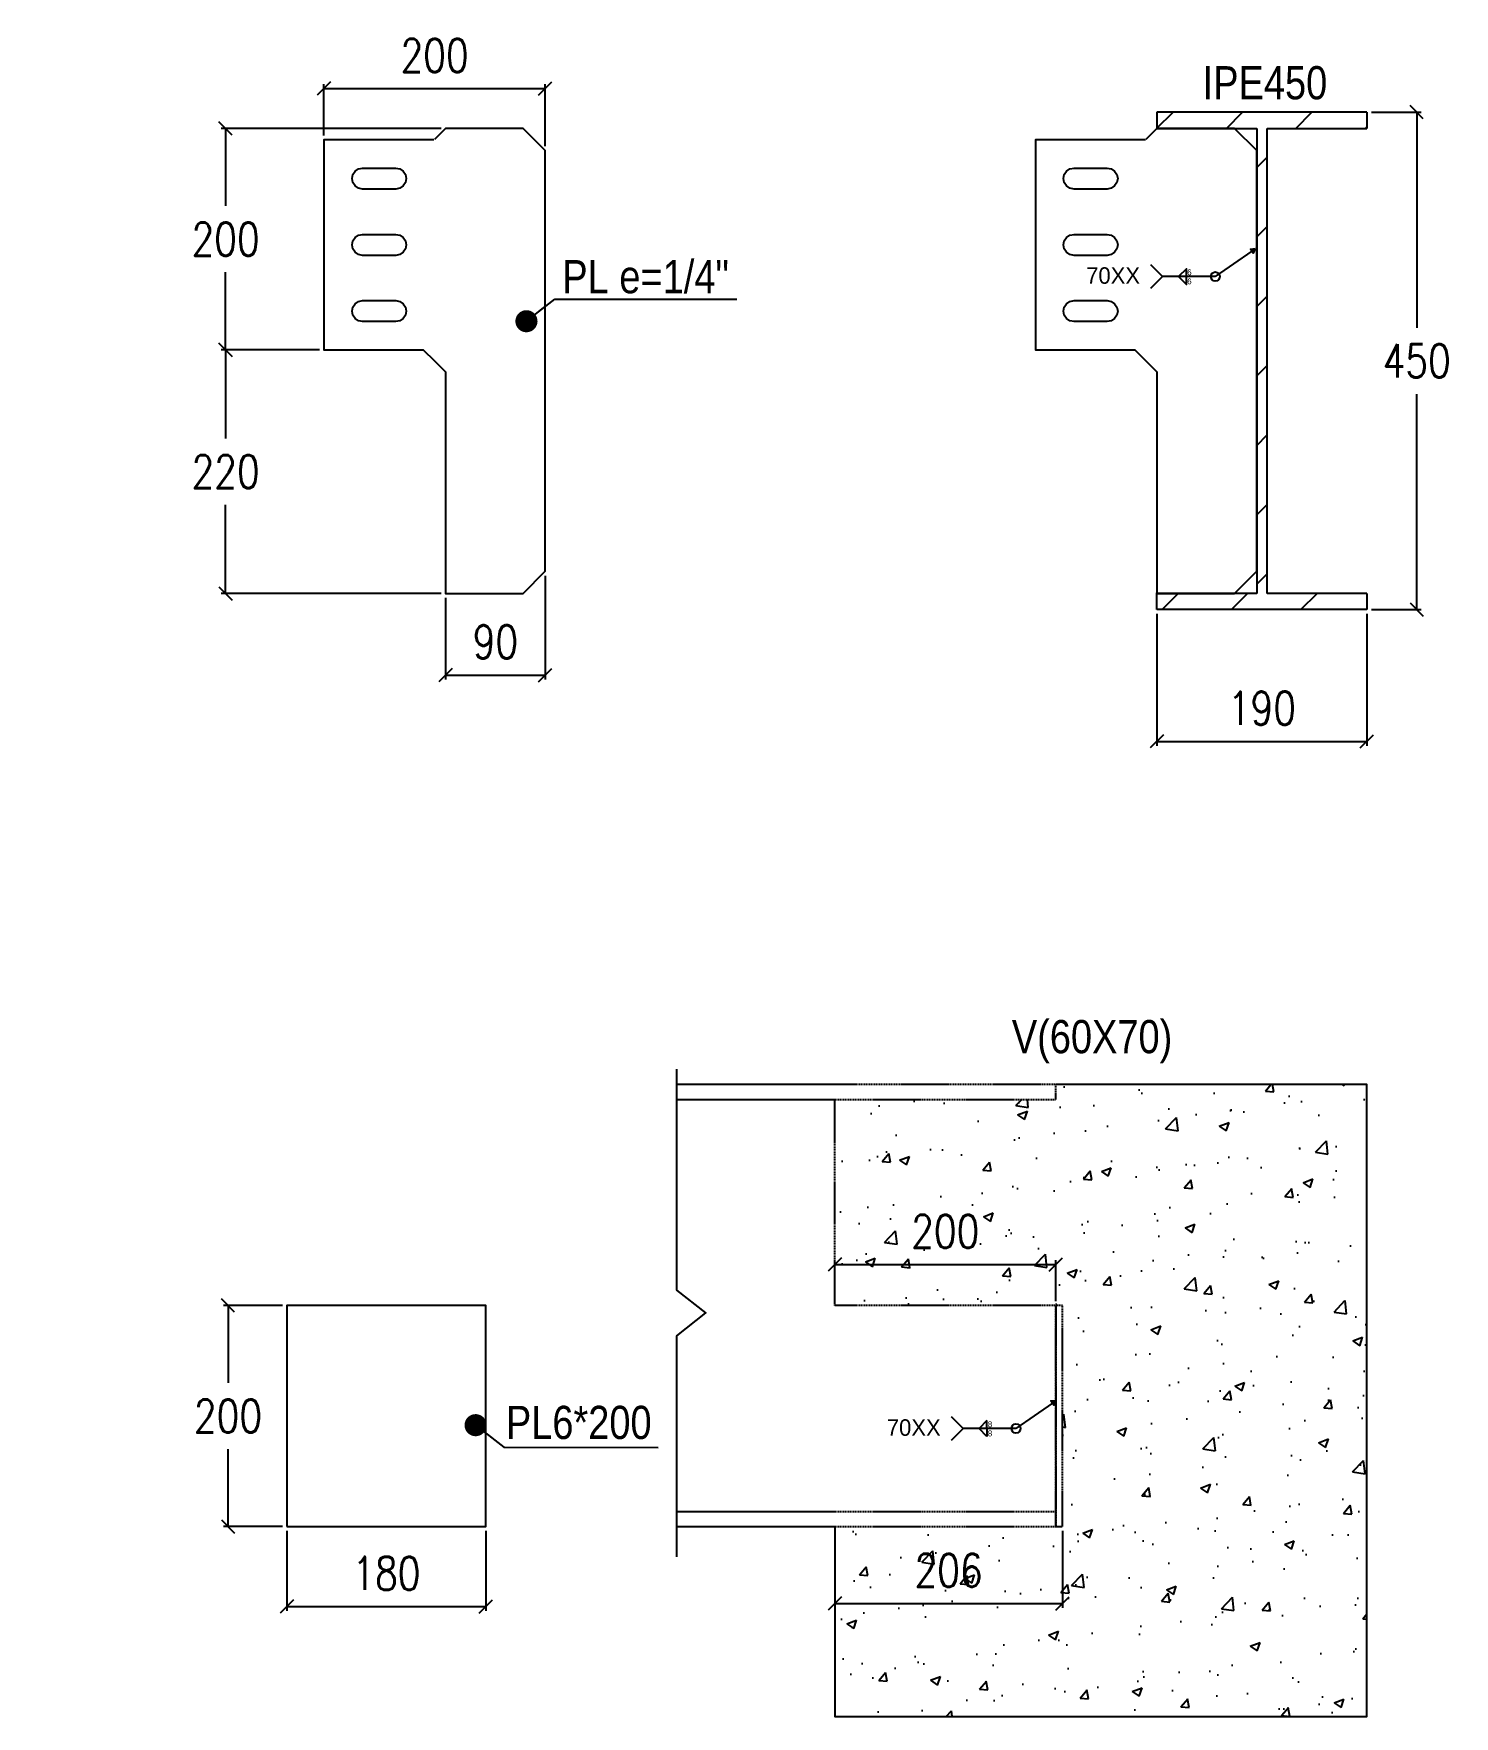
# Model space of a CAD drawing. Header units: millimetres. Extents: x -999 to 93225, y -17477 to 29086.
# Drawn here: x 12775 to 14060, y -10629 to -9107 of the extents above; entities that cross this region are included whole.
import ezdxf
from ezdxf.enums import TextEntityAlignment as Align

# ---------------------------------------------------------------- set-up
doc = ezdxf.new("R2010")
doc.units = ezdxf.units.MM
doc.header["$LTSCALE"] = 0.4
doc.linetypes.add('DXK_LINE_DOT1', pattern=[1.8814, 0.9407, -0.9407])
doc.layers.get('0').update_dxf_attribs({"color": 255})
for name, color, linetype in [('COTAS', 8, 'Continuous'), ('P-PLATINA', 6, 'Continuous'), ('TITULO', 3, 'Continuous')]:
    doc.layers.add(name, color=color, linetype=linetype)
doc.styles.add('Arial Narrow', font='', dxfattribs={"height": 0.2})
doc.styles.add('CNI_COTAS', font='romans.shx', dxfattribs={"width": 0.8})
doc.styles.add('ROMANS', font='DINGRAFO.SHX')
doc.styles.get('Arial Narrow').set_extended_font_data('Arial Narrow')
doc.dimstyles.new('1.1', dxfattribs={"dimscale": 0, "dimtxt": 15, "dimasz": 20, "dimexe": 2, "dimexo": 2, "dimgap": 7, "dimtad": 1, "dimdec": 0, "dimzin": 4, "dimdsep": 46, "dimtxsty": 'CNI_COTAS', "dimblk": 'DOTSMALL', "dimcen": 0, "dimclrd": 256, "dimclrt": 3, "dimadec": 0, "dimazin": 0, "dimtfac": 1, "dimtdec": 0, "dimtmove": 2, "dimatfit": 0, "dimldrblk": 'DOT', "dimfxl": 0.05, "dimtolj": 1, "dimtzin": 0, "dimarcsym": 1})
doc.dimstyles.new('1.4', dxfattribs={"dimscale": 0, "dimtxt": 30, "dimasz": 12, "dimexe": 4, "dimexo": 4, "dimgap": 15, "dimtad": 1, "dimdec": 0, "dimzin": 4, "dimdsep": 46, "dimtxsty": 'CNI_COTAS', "dimblk": 'OBLIQUE', "dimcen": -0.09, "dimclrd": 256, "dimclrt": 3, "dimadec": 0, "dimazin": 0, "dimtfac": 1, "dimtdec": 0, "dimtmove": 2, "dimatfit": 0, "dimldrblk": 'DOT', "dimfxl": 0.05, "dimtolj": 1, "dimtzin": 0, "dimarcsym": 0})

# ---------------------------------------------------------------- blocks, each defined once
blk = doc.blocks.new('_Oblique')
at = {"color": 0, "linetype": 'ByBlock', "lineweight": -2}
blk.add_line((-0.5, -0.5), (0.5, 0.5), dxfattribs=at)
blk = doc.blocks.new('*D556')
at = {"layer": 'COTAS', "color": 0, "lineweight": -2, "transparency": 16777216}
for p, q in [((13499.6, -10255.2), (13499.6, -10216.4)), ((13699.6, -10253.5), (13699.6, -10216.4))]:
    blk.add_line(p, q, dxfattribs=at)
at = {"layer": 'COTAS', "lineweight": -2, "transparency": 16777216}
blk.add_line((13499.6, -10220.4), (13699.6, -10220.4), dxfattribs=at)
at = {"layer": 'Defpoints', "color": 0, "transparency": 16777216}
for p in [(13699.6, -10220.4), (13499.6, -10259.2), (13699.6, -10257.5)]:
    blk.add_point(p, dxfattribs=at)
at = {"layer": 'COTAS', "lineweight": -2, "transparency": 16777216, "xscale": 12, "yscale": 12, "zscale": 12, "rotation": 180}
blk.add_blockref('_Oblique', (13499.6, -10220.4), dxfattribs=at)
at = {"layer": 'COTAS', "lineweight": -2, "transparency": 16777216, "xscale": 12, "yscale": 12, "zscale": 12}
blk.add_blockref('_Oblique', (13699.6, -10220.4), dxfattribs=at)
at = {"layer": 'COTAS', "color": 3, "transparency": 16777216, "insert": (13599.6, -10190.4), "char_height": 30, "attachment_point": 5, "style": 'CNI_COTAS'}
blk.add_mtext('\\A1;200', dxfattribs=at)
blk = doc.blocks.new('_Dot')
at = {"color": 0, "linetype": 'ByBlock', "lineweight": -2}
blk.add_line((-0.5, 0), (-1, 0), dxfattribs=at)
at = {"color": 0, "linetype": 'ByBlock', "const_width": 0.5}
blk.add_lwpolyline([(-0.25, 0, 1), (0.25, 0, 1)], format="xyb", close=True, dxfattribs=at)
blk = doc.blocks.new('*D557')
at = {"layer": 'COTAS', "color": 0, "lineweight": -2, "transparency": 16777216}
for p, q in [((13499.6, -10461.5), (13499.6, -10531.2)), ((13705.6, -10461.5), (13705.6, -10531.2))]:
    blk.add_line(p, q, dxfattribs=at)
at = {"layer": 'COTAS', "lineweight": -2, "transparency": 16777216}
blk.add_line((13499.6, -10527.2), (13705.6, -10527.2), dxfattribs=at)
at = {"layer": 'Defpoints', "color": 0, "transparency": 16777216}
for p in [(13499.6, -10457.5), (13705.6, -10457.5), (13705.6, -10527.2)]:
    blk.add_point(p, dxfattribs=at)
at = {"layer": 'COTAS', "lineweight": -2, "transparency": 16777216, "xscale": 12, "yscale": 12, "zscale": 12, "rotation": 180}
blk.add_blockref('_Oblique', (13499.6, -10527.2), dxfattribs=at)
at = {"layer": 'COTAS', "lineweight": -2, "transparency": 16777216, "xscale": 12, "yscale": 12, "zscale": 12}
blk.add_blockref('_Oblique', (13705.6, -10527.2), dxfattribs=at)
at = {"layer": 'COTAS', "color": 3, "transparency": 16777216, "insert": (13602.6, -10497.2), "char_height": 30, "attachment_point": 5, "style": 'CNI_COTAS'}
blk.add_mtext('\\A1;206', dxfattribs=at)
blk = doc.blocks.new('_DotSmall')
at = {"color": 0, "linetype": 'ByBlock', "const_width": 0.5}
blk.add_lwpolyline([(-0.0625, 0, 1), (0.0625, 0, 1)], format="xyb", close=True, dxfattribs=at)
blk = doc.blocks.new('*D632')
at = {"layer": 'COTAS', "color": 0, "lineweight": -2, "transparency": 16777216}
for p, q in [((13000, -10257.5), (12946.7, -10257.5)), ((13000, -10457.5), (12946.7, -10457.5))]:
    blk.add_line(p, q, dxfattribs=at)
at = {"layer": 'COTAS', "lineweight": -2, "transparency": 16777216}
for p, q in [((12950.7, -10257.5), (12950.7, -10327.5)), ((12950.7, -10457.5), (12950.7, -10387.5))]:
    blk.add_line(p, q, dxfattribs=at)
at = {"layer": 'Defpoints', "color": 0, "transparency": 16777216}
for p in [(12950.7, -10257.5), (13004, -10257.5), (13004, -10457.5)]:
    blk.add_point(p, dxfattribs=at)
at = {"layer": 'COTAS', "lineweight": -2, "transparency": 16777216, "xscale": 12, "yscale": 12, "zscale": 12}
for p, rotation in [((12950.7, -10257.5), 90), ((12950.7, -10457.5), 270)]:
    blk.add_blockref('_Oblique', p, dxfattribs=dict(at, rotation=rotation))
at = {"layer": 'COTAS', "color": 3, "transparency": 16777216, "insert": (12950.7, -10357.5), "char_height": 30, "attachment_point": 5, "rotation": 0.01, "style": 'CNI_COTAS'}
blk.add_mtext('\\A1;200', dxfattribs=at)
blk = doc.blocks.new('*D633')
at = {"layer": 'COTAS', "color": 0, "lineweight": -2, "transparency": 16777216}
for p, q in [((13004, -10461.5), (13004, -10533.9)), ((13184, -10461.5), (13184, -10533.9))]:
    blk.add_line(p, q, dxfattribs=at)
at = {"layer": 'COTAS', "lineweight": -2, "transparency": 16777216}
blk.add_line((13004, -10529.9), (13184, -10529.9), dxfattribs=at)
at = {"layer": 'Defpoints', "color": 0, "transparency": 16777216}
for p in [(13004, -10457.5), (13184, -10457.5), (13184, -10529.9)]:
    blk.add_point(p, dxfattribs=at)
at = {"layer": 'COTAS', "lineweight": -2, "transparency": 16777216, "xscale": 12, "yscale": 12, "zscale": 12, "rotation": 180}
blk.add_blockref('_Oblique', (13004, -10529.9), dxfattribs=at)
at = {"layer": 'COTAS', "lineweight": -2, "transparency": 16777216, "xscale": 12, "yscale": 12, "zscale": 12}
blk.add_blockref('_Oblique', (13184, -10529.9), dxfattribs=at)
at = {"layer": 'COTAS', "color": 3, "transparency": 16777216, "insert": (13094, -10499.9), "char_height": 30, "attachment_point": 5, "style": 'CNI_COTAS'}
blk.add_mtext('\\A1;180', dxfattribs=at)
blk = doc.blocks.new('*D651')
at = {"layer": 'COTAS', "color": 0, "lineweight": -2, "transparency": 16777216}
for p, q in [((13985.1, -9177.7), (14030.1, -9177.7)), ((13985.1, -9627.7), (14030.1, -9627.7))]:
    blk.add_line(p, q, dxfattribs=at)
at = {"layer": 'COTAS', "lineweight": -2, "transparency": 16777216}
for p, q in [((14026.1, -9177.7), (14026.1, -9372.7)), ((14026.1, -9627.7), (14026.1, -9432.7))]:
    blk.add_line(p, q, dxfattribs=at)
at = {"layer": 'Defpoints', "color": 0, "transparency": 16777216}
for p in [(13981.1, -9177.7), (14026.1, -9177.7), (13981.1, -9627.7)]:
    blk.add_point(p, dxfattribs=at)
at = {"layer": 'COTAS', "lineweight": -2, "transparency": 16777216, "xscale": 12, "yscale": 12, "zscale": 12}
for p, rotation in [((14026.1, -9177.7), 90), ((14026.1, -9627.7), 270)]:
    blk.add_blockref('_Oblique', p, dxfattribs=dict(at, rotation=rotation))
at = {"layer": 'COTAS', "color": 3, "transparency": 16777216, "insert": (14026.1, -9402.7), "char_height": 30, "attachment_point": 5, "rotation": 0.01, "style": 'CNI_COTAS'}
blk.add_mtext('\\A1;450', dxfattribs=at)
blk = doc.blocks.new('*D652')
at = {"layer": 'COTAS', "color": 0, "lineweight": -2, "transparency": 16777216}
for p, q in [((13791.1, -9631.7), (13791.1, -9751)), ((13981.1, -9631.7), (13981.1, -9751))]:
    blk.add_line(p, q, dxfattribs=at)
at = {"layer": 'COTAS', "lineweight": -2, "transparency": 16777216}
blk.add_line((13791.1, -9747), (13981.1, -9747), dxfattribs=at)
at = {"layer": 'Defpoints', "color": 0, "transparency": 16777216}
for p in [(13791.1, -9627.7), (13981.1, -9627.7), (13981.1, -9747)]:
    blk.add_point(p, dxfattribs=at)
at = {"layer": 'COTAS', "lineweight": -2, "transparency": 16777216, "xscale": 12, "yscale": 12, "zscale": 12, "rotation": 180}
blk.add_blockref('_Oblique', (13791.1, -9747), dxfattribs=at)
at = {"layer": 'COTAS', "lineweight": -2, "transparency": 16777216, "xscale": 12, "yscale": 12, "zscale": 12}
blk.add_blockref('_Oblique', (13981.1, -9747), dxfattribs=at)
at = {"layer": 'COTAS', "color": 3, "transparency": 16777216, "insert": (13886.1, -9717), "char_height": 30, "attachment_point": 5, "style": 'CNI_COTAS'}
blk.add_mtext('\\A1;190', dxfattribs=at)
blk = doc.blocks.new('*D646')
at = {"layer": 'COTAS', "color": 0, "lineweight": -2, "transparency": 16777216}
for p, q in [((13143.4, -9192.3), (12944.5, -9192.3)), ((13033.4, -9392.7), (12944.5, -9392.7))]:
    blk.add_line(p, q, dxfattribs=at)
at = {"layer": 'COTAS', "lineweight": -2, "transparency": 16777216}
for p, q in [((12948.5, -9192.3), (12948.5, -9262.5)), ((12948.5, -9392.7), (12948.5, -9322.5))]:
    blk.add_line(p, q, dxfattribs=at)
at = {"layer": 'Defpoints', "color": 0, "transparency": 16777216}
for p in [(13147.4, -9192.3), (12948.5, -9392.7), (13037.4, -9392.7)]:
    blk.add_point(p, dxfattribs=at)
at = {"layer": 'COTAS', "lineweight": -2, "transparency": 16777216, "xscale": 12, "yscale": 12, "zscale": 12}
for p, rotation in [((12948.5, -9192.3), 90), ((12948.5, -9392.7), 270)]:
    blk.add_blockref('_Oblique', p, dxfattribs=dict(at, rotation=rotation))
at = {"layer": 'COTAS', "color": 3, "transparency": 16777216, "insert": (12948.5, -9292.5), "char_height": 30, "attachment_point": 5, "rotation": 0.01, "style": 'CNI_COTAS'}
blk.add_mtext('\\A1;200', dxfattribs=at)
blk = doc.blocks.new('*D647')
at = {"layer": 'COTAS', "color": 0, "lineweight": -2, "transparency": 16777216}
for p, q in [((13033.4, -9392.7), (12944.5, -9392.7)), ((13143.4, -9613.1), (12944.5, -9613.1))]:
    blk.add_line(p, q, dxfattribs=at)
at = {"layer": 'COTAS', "lineweight": -2, "transparency": 16777216}
for p, q in [((12948.5, -9392.7), (12948.5, -9472.9)), ((12948.5, -9613.1), (12948.5, -9532.9))]:
    blk.add_line(p, q, dxfattribs=at)
at = {"layer": 'Defpoints', "color": 0, "transparency": 16777216}
for p in [(13037.4, -9392.7), (12948.5, -9613.1), (13147.4, -9613.1)]:
    blk.add_point(p, dxfattribs=at)
at = {"layer": 'COTAS', "lineweight": -2, "transparency": 16777216, "xscale": 12, "yscale": 12, "zscale": 12}
for p, rotation in [((12948.5, -9392.7), 90), ((12948.5, -9613.1), 270)]:
    blk.add_blockref('_Oblique', p, dxfattribs=dict(at, rotation=rotation))
at = {"layer": 'COTAS', "color": 3, "transparency": 16777216, "insert": (12948.5, -9502.9), "char_height": 30, "attachment_point": 5, "rotation": 0.01, "style": 'CNI_COTAS'}
blk.add_mtext('\\A1;220', dxfattribs=at)
blk = doc.blocks.new('*D648')
at = {"layer": 'COTAS', "color": 0, "lineweight": -2, "transparency": 16777216}
for p, q in [((13237.7, -9597.1), (13237.7, -9691)), ((13147.4, -9617.1), (13147.4, -9691))]:
    blk.add_line(p, q, dxfattribs=at)
at = {"layer": 'COTAS', "lineweight": -2, "transparency": 16777216}
blk.add_line((13147.4, -9687), (13237.7, -9687), dxfattribs=at)
at = {"layer": 'Defpoints', "color": 0, "transparency": 16777216}
for p in [(13237.7, -9593.1), (13147.4, -9613.1), (13237.7, -9687)]:
    blk.add_point(p, dxfattribs=at)
at = {"layer": 'COTAS', "lineweight": -2, "transparency": 16777216, "xscale": 12, "yscale": 12, "zscale": 12, "rotation": 180}
blk.add_blockref('_Oblique', (13147.4, -9687), dxfattribs=at)
at = {"layer": 'COTAS', "lineweight": -2, "transparency": 16777216, "xscale": 12, "yscale": 12, "zscale": 12}
blk.add_blockref('_Oblique', (13237.7, -9687), dxfattribs=at)
at = {"layer": 'COTAS', "color": 3, "transparency": 16777216, "insert": (13192.6, -9657), "char_height": 30, "attachment_point": 5, "style": 'CNI_COTAS'}
blk.add_mtext('\\A1;90', dxfattribs=at)
blk = doc.blocks.new('*D649')
at = {"layer": 'COTAS', "color": 0, "lineweight": -2, "transparency": 16777216}
for p, q in [((13037.4, -9198.7), (13037.4, -9152.3)), ((13237.7, -9208.3), (13237.7, -9152.3))]:
    blk.add_line(p, q, dxfattribs=at)
at = {"layer": 'COTAS', "lineweight": -2, "transparency": 16777216}
blk.add_line((13037.4, -9156.3), (13237.7, -9156.3), dxfattribs=at)
at = {"layer": 'Defpoints', "color": 0, "transparency": 16777216}
for p in [(13237.7, -9156.3), (13037.4, -9202.7), (13237.7, -9212.3)]:
    blk.add_point(p, dxfattribs=at)
at = {"layer": 'COTAS', "lineweight": -2, "transparency": 16777216, "xscale": 12, "yscale": 12, "zscale": 12, "rotation": 180}
blk.add_blockref('_Oblique', (13037.4, -9156.3), dxfattribs=at)
at = {"layer": 'COTAS', "lineweight": -2, "transparency": 16777216, "xscale": 12, "yscale": 12, "zscale": 12}
blk.add_blockref('_Oblique', (13237.7, -9156.3), dxfattribs=at)
at = {"layer": 'COTAS', "color": 3, "transparency": 16777216, "insert": (13137.6, -9126.3), "char_height": 30, "attachment_point": 5, "style": 'CNI_COTAS'}
blk.add_mtext('\\A1;200', dxfattribs=at)
blk = doc.blocks.new('SOLDADURA FILETE ALREDEDOR')
h = blk.add_hatch(color=256)
h.dxf.hatch_style = 1
h.paths.add_polyline_path([(5063.7, 3679), (5060.1, 3684.2), (5066.4, 3684.8)])
for p, q in [((5061.9, 3681.6), (5015.5, 3649.2)), ((5015.5, 3649.2), (4948.3, 3649.2))]:
    blk.add_line(p, q)
for points in [[(5066.4, 3684.8), (5063.7, 3679), (5060.1, 3684.2)], [(4978.7, 3649.2), (4978.7, 3659.2), (4968.7, 3649.2), (4978.7, 3639.2)]]:
    blk.add_lwpolyline(points, close=True)
blk.add_lwpolyline([(4933.5, 3634.4), (4948.3, 3649.2), (4933.5, 3664)])
blk.add_circle((5015.5, 3649.2), 5.81)
at = {"layer": 'TITULO', "style": 'ROMANS'}
for s, height, p in [('70XX', 21, (4851, 3640)), ('6', 7.5, (4979.7, 3650.9)), ('6', 7.5, (4979.7, 3639.3))]:
    blk.add_text(s, height=height, dxfattribs=at).set_placement(p)
blk = doc.blocks.new('SOLDADURA FILETE ALREDEDOR 1 DE 8')
h = blk.add_hatch(color=256)
h.dxf.hatch_style = 1
h.paths.add_polyline_path([(8202.3, -7175.2), (8199.7, -7171.4), (8204.2, -7171)])
for p, q in [((8201, -7173.3), (8168, -7196.3)), ((8168, -7196.3), (8120.2, -7196.3)), ((8141.8, -7189.2), (8134.7, -7196.3)), ((8141.8, -7203.4), (8134.7, -7196.3)), ((8141.8, -7196.3), (8141.8, -7189.2)), ((8141.8, -7196.3), (8141.8, -7203.4))]:
    blk.add_line(p, q)
blk.add_lwpolyline([(8204.2, -7171), (8202.3, -7175.2), (8199.7, -7171.4)], close=True)
blk.add_lwpolyline([(8109.7, -7206.8), (8120.2, -7196.3), (8109.7, -7185.8)])
blk.add_circle((8168, -7196.3), 4.13)
at = {"layer": 'TITULO', "style": 'ROMANS'}
for s, height, p in [('70XX', 14.92, (8051.2, -7202.9)), ('8', 5.33, (8142.6, -7195.1)), ('8', 5.33, (8142.6, -7203.4))]:
    blk.add_text(s, height=height, dxfattribs=at).set_placement(p)

msp = doc.modelspace()

# ---------------------------------------------------------------- hatches: boundary and pattern name
at = {"linetype": 'Continuous'}
h = msp.add_hatch(dxfattribs=at)
h.set_pattern_fill('', scale=14, style=0, pattern_type=0)
h.set_pattern_definition([(45, (13791.05, -9192.303), (-31.431, 31.431), [])])
h.paths.add_polyline_path([(13791.1, -9177.7), (13791.1, -9192.3), (13881.4, -9192.3), (13881.4, -9613.1), (13791.1, -9613.1), (13791.1, -9627.7), (13981.1, -9627.7), (13981.1, -9613.1), (13890.8, -9613.1), (13890.8, -9192.3), (13981.1, -9192.3), (13981.1, -9177.7)])
at = {"layer": 'COTAS'}
h = msp.add_hatch(dxfattribs=at)
h.set_pattern_fill('AR-CONC', color=256, scale=0.5)
h.set_pattern_definition([(50, (-155.795, 0), (91.09233, -7.96954), [9.525, -104.775]), (355, (-155.8, 0), (-17.6217, 95.5284), [7.62, -83.8203]), (100.45144, (-148.2, -0.66), (73.47062, 87.55888), [8.095, -89.0451]), (46.1842, (-155.8, 25.4), (135.5395, -21.02116), [14.2875, -157.1625]), (96.6356, (-144.5, 23.65), (118.7021, 123.7131), [12.1425, -133.5678]), (351.18415, (-155.8, 25.4), (118.7021, 123.7131), [11.43, -125.7299]), (21, (-143.095, 19.05), (75.8072, -51.1326), [9.525, -104.775]), (326, (-143.1, 19.05), (30.901, 92.094), [7.62, -83.82]), (71.45144, (-136.78, 14.79), (106.7082, 40.9614), [8.095, -89.04497]), (37.5, (-155.795, 0), (1.5443, 42.27752), [0, -82.804, 0, -85.09, 0, -84.1375]), (7.5, (-155.795, 0), (33.40983, 50.09029), [0, -48.514, 0, -80.899, 0, -32.0675]), (327.5, (-184.116, 0), (67.7953, -2.86437), [0, -31.75, 0, -99.06, 0, -131.445]), (317.5, (-196.816, 0), (74.0646, 12.71325), [0, -41.275, 0, -65.786, 0, -93.345])])
h.paths.add_polyline_path([(13981.1, -10057.5), (13699.6, -10057.5), (13699.6, -10071), (13499.6, -10071), (13499.6, -10257.5), (13699.6, -10257.5), (13705.6, -10257.5), (13705.6, -10457.5), (13699.6, -10457.5), (13499.6, -10457.5), (13499.6, -10629.3), (13981.1, -10629.3)])
h.paths.add_polyline_path([(13564.2, -10519.7), (13641, -10519.7), (13641, -10474.7), (13564.2, -10474.7)], flags=24)
h.paths.add_polyline_path([(13561.2, -10212.9), (13638, -10212.9), (13638, -10167.9), (13561.2, -10167.9)], flags=24)

# ---------------------------------------------------------------- linework, layer by layer
at = {"color": 2}
for p, q in [((13981.1, -9177.7), (13791.1, -9177.7)), ((13791.1, -9177.7), (13791.1, -9192.3)), ((13981.1, -9177.7), (13981.1, -9192.3)), ((13791.1, -9192.3), (13881.4, -9192.3)), ((13881.4, -9192.3), (13881.4, -9613.1)), ((13890.8, -9613.1), (13890.8, -9192.3)), ((13890.8, -9192.3), (13981.1, -9192.3)), ((13791, -9627.7), (13791, -9612.7)), ((13881.4, -9613.1), (13791.1, -9613.1)), ((13981.1, -9613.1), (13890.8, -9613.1)), ((13981.1, -9613.1), (13981.1, -9627.7)), ((13981.1, -9627.7), (13791.1, -9627.7)), ((13356.8, -10444), (13499.6, -10444)), ((13356.8, -10457.5), (13499.6, -10457.5))]:
    msp.add_line(p, q, dxfattribs=at)
at = {"color": 2, "linetype": 'DXK_LINE_DOT1'}
for p, q in [((13499.6, -10444), (13699.6, -10444)), ((13499.6, -10457.5), (13699.6, -10457.5))]:
    msp.add_line(p, q, dxfattribs=at)
at = {"color": 2, "linetype": 'Continuous'}
for points in [[(13499.6, -10057.5), (13356.8, -10057.5)], [(13356.8, -10071), (13499.6, -10071)]]:
    msp.add_lwpolyline(points, dxfattribs=at)
at = {"color": 2, "linetype": 'DXK_LINE_DOT1'}
for points in [[(13499.6, -10071), (13699.6, -10071), (13699.6, -10057.5), (13499.6, -10057.5)], [(13699.6, -10257.5), (13499.6, -10257.5), (13499.6, -10071)]]:
    msp.add_lwpolyline(points, dxfattribs=at)
at = {"layer": 'COTAS'}
msp.add_lwpolyline([(13356.8, -10485), (13356.8, -10285), (13383.1, -10264.2), (13356.8, -10243.5), (13356.8, -10043.5)], dxfattribs=at)
at = {"layer": 'COTAS', "color": 1}
msp.add_lwpolyline([(13499.6, -10457.5), (13499.6, -10629.3), (13981.1, -10629.3), (13981.1, -10057.5), (13699.6, -10057.5), (13699.6, -10057.5)], dxfattribs=at)
at = {"layer": 'P-PLATINA', "linetype": 'DXK_LINE_DOT1'}
msp.add_line((13699.6, -10457.5), (13699.6, -10257.5), dxfattribs=at)
msp.add_line((13699.6, -10457.5), (13699.6, -10257.5), dxfattribs=at)
at = {"layer": 'P-PLATINA', "linetype": 'Continuous'}
for points in [[(13137, -9202.7), (13037.4, -9202.7), (13037.4, -9392.7), (13127.4, -9392.7), (13137.4, -9402.7), (13147.4, -9412.7), (13147.4, -9613.1), (13217.7, -9613.1), (13237.7, -9593.1), (13237.7, -9212.3), (13217.7, -9192.3), (13147.4, -9192.3), (13137.4, -9202.3)], [(13780.7, -9202.7), (13681.1, -9202.7), (13681.1, -9392.7), (13771.1, -9392.7), (13781.1, -9402.7), (13791.1, -9412.7), (13791.1, -9613.1), (13861.4, -9613.1), (13881.4, -9593.1), (13881.4, -9212.3), (13861.4, -9192.3), (13791.1, -9192.3), (13781.1, -9202.3)], [(13079.1, -9247.2), (13072.4, -9247.2), (13068.8, -9246.5), (13065.7, -9244.4), (13063.7, -9241.3), (13062.9, -9237.7), (13063.7, -9234.1), (13065.7, -9231), (13068.8, -9228.9), (13072.4, -9228.2), (13079.1, -9228.2)], [(13072.4, -9228.2), (13102.4, -9228.2), (13106.1, -9228.9), (13109.1, -9231), (13111.2, -9234.1), (13111.9, -9237.7), (13111.2, -9241.3), (13109.1, -9244.4), (13106.1, -9246.5), (13102.4, -9247.2), (13072.4, -9247.2)], [(13722.7, -9247.2), (13716.1, -9247.2), (13712.4, -9246.5), (13709.3, -9244.4), (13707.3, -9241.3), (13706.6, -9237.7), (13707.3, -9234.1), (13709.3, -9231), (13712.4, -9228.9), (13716.1, -9228.2), (13722.7, -9228.2)], [(13716.1, -9228.2), (13746.1, -9228.2), (13749.7, -9228.9), (13752.8, -9231), (13754.8, -9234.1), (13755.6, -9237.7), (13754.8, -9241.3), (13752.8, -9244.4), (13749.7, -9246.5), (13746.1, -9247.2), (13716.1, -9247.2)], [(13102.4, -9307.2), (13072.4, -9307.2), (13068.8, -9306.5), (13065.7, -9304.4), (13063.7, -9301.3), (13062.9, -9297.7), (13063.7, -9294.1), (13065.7, -9291), (13068.8, -9288.9), (13072.4, -9288.2), (13102.4, -9288.2)], [(13095.8, -9288.2), (13102.4, -9288.2), (13106.1, -9288.9), (13109.1, -9291), (13111.2, -9294.1), (13111.9, -9297.7), (13111.2, -9301.3), (13109.1, -9304.4), (13106.1, -9306.5), (13102.4, -9307.2), (13095.8, -9307.2)], [(13746.1, -9307.2), (13716.1, -9307.2), (13712.4, -9306.5), (13709.3, -9304.4), (13707.3, -9301.3), (13706.6, -9297.7), (13707.3, -9294.1), (13709.3, -9291), (13712.4, -9288.9), (13716.1, -9288.2), (13746.1, -9288.2)], [(13739.4, -9288.2), (13746.1, -9288.2), (13749.7, -9288.9), (13752.8, -9291), (13754.8, -9294.1), (13755.6, -9297.7), (13754.8, -9301.3), (13752.8, -9304.4), (13749.7, -9306.5), (13746.1, -9307.2), (13739.4, -9307.2)], [(13102.4, -9367.2), (13072.4, -9367.2), (13068.8, -9366.5), (13065.7, -9364.4), (13063.7, -9361.3), (13062.9, -9357.7), (13063.7, -9354.1), (13065.7, -9351), (13068.8, -9348.9), (13072.4, -9348.2), (13079.1, -9348.2)], [(13072.4, -9348.2), (13102.4, -9348.2), (13106.1, -9348.9), (13109.1, -9351), (13111.2, -9354.1), (13111.9, -9357.7), (13111.2, -9361.3), (13109.1, -9364.4), (13106.1, -9366.5), (13102.4, -9367.2), (13095.8, -9367.2)], [(13746.1, -9367.2), (13716.1, -9367.2), (13712.4, -9366.5), (13709.3, -9364.4), (13707.3, -9361.3), (13706.6, -9357.7), (13707.3, -9354.1), (13709.3, -9351), (13712.4, -9348.9), (13716.1, -9348.2), (13722.7, -9348.2)], [(13716.1, -9348.2), (13746.1, -9348.2), (13749.7, -9348.9), (13752.8, -9351), (13754.8, -9354.1), (13755.6, -9357.7), (13754.8, -9361.3), (13752.8, -9364.4), (13749.7, -9366.5), (13746.1, -9367.2), (13739.4, -9367.2)]]:
    msp.add_lwpolyline(points, dxfattribs=at)
at = {"layer": 'P-PLATINA'}
msp.add_lwpolyline([(13004, -10457.5), (13184, -10457.5), (13184, -10257.5), (13004, -10257.5)], close=True, dxfattribs=at)
at = {"layer": 'P-PLATINA', "linetype": 'DXK_LINE_DOT1'}
msp.add_lwpolyline([(13705.6, -10457.5), (13705.6, -10257.5), (13699.6, -10257.5), (13699.6, -10457.5)], close=True, dxfattribs=at)

# ---------------------------------------------------------------- block references
at = {"xscale": 0.7104614331683008, "yscale": 0.7104614331683008, "zscale": 0.7104614331683008}
msp.add_blockref('SOLDADURA FILETE ALREDEDOR', (10280.6, -11919), dxfattribs=at)
msp.add_blockref('SOLDADURA FILETE ALREDEDOR 1 DE 8', (5495.5, -3172.5))

# ---------------------------------------------------------------- texts
at = {"color": 96, "style": 'Arial Narrow'}
for s, p in [('IPE450', (13888.8, -9151)), ('PL e=1/4"', (13328.5, -9326.5)), ('V(60X70)', (13732.4, -10014.2)), ('PL6*200', (13268, -10363.3))]:
    msp.add_text(s, height=30, dxfattribs=at).set_placement(p, align=Align.MIDDLE_CENTER)
at = {"layer": 'COTAS', "color": 3, "insert": (12774.9, -9636.3), "char_height": 30, "attachment_point": 1, "style": 'CNI_COTAS'}
msp.add_mtext('\\P ', dxfattribs=at)

# ---------------------------------------------------------------- dimensions: what is measured, and where the dimension line sits
at = {"layer": 'COTAS'}
for base, p1, p2, picture, middle in [((13237.7, -9156.3), (13037.4, -9202.7), (13237.7, -9212.3), '*D649', (13137.6, -9126.3)), ((13237.7, -9687), (13147.4, -9613.1), (13237.7, -9593.1), '*D648', (13192.6, -9657)), ((13981.1, -9747), (13791.1, -9627.7), (13981.1, -9627.7), '*D652', (13886.1, -9717)), ((13699.6, -10220.4), (13499.6, -10259.2), (13699.6, -10257.5), '*D556', (13599.6, -10190.4)), ((13184, -10529.9), (13004, -10457.5), (13184, -10457.5), '*D633', (13094, -10499.9)), ((13705.6, -10527.2), (13499.6, -10457.5), (13705.6, -10457.5), '*D557', (13602.6, -10497.2))]:
    dim = msp.add_linear_dim(base=base, p1=p1, p2=p2, dimstyle='1.4', override={"dimscale": 1}, dxfattribs=at)
    dim.commit()
    dim.dimension.update_dxf_attribs({"geometry": picture, "text_midpoint": middle})
for base, p1, p2, picture, middle in [((14026.1, -9177.7), (13981.1, -9627.7), (13981.1, -9177.7), '*D651', (14026.1, -9402.7)), ((12948.5, -9392.7), (13147.4, -9192.3), (13037.4, -9392.7), '*D646', (12948.5, -9292.5)), ((12948.5, -9613.1), (13037.4, -9392.7), (13147.4, -9613.1), '*D647', (12948.5, -9502.9)), ((12950.7, -10257.5), (13004, -10457.5), (13004, -10257.5), '*D632', (12950.7, -10357.5))]:
    dim = msp.add_linear_dim(base=base, p1=p1, p2=p2, angle=90, dimstyle='1.4', override={"dimscale": 1}, dxfattribs=at)
    dim.commit()
    dim.dimension.update_dxf_attribs({"geometry": picture, "text_midpoint": middle, "text_rotation": 0.01})

# ---------------------------------------------------------------- leaders
for points in [[(13220.7, -9366.8), (13246.3, -9346.9), (13410.9, -9346.9)], [(13174.7, -10365.8), (13200.2, -10385.8), (13339.8, -10385.9)]]:
    msp.add_leader(points, dimstyle='1.1', override={"dimscale": 1}, dxfattribs=at)

doc.saveas('drawing.dxf')
